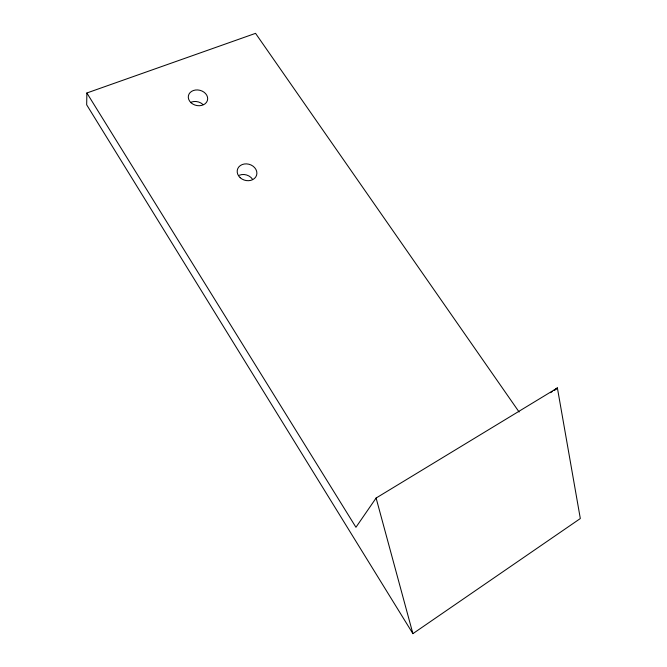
<?xml version="1.0" encoding="UTF-8"?>
<svg xmlns="http://www.w3.org/2000/svg" width="667" height="667" viewBox="0 0 667 667"><rect width="100%" height="100%" fill="white"/><g stroke="black" fill="none" stroke-linecap="round" stroke-linejoin="round"><path stroke-width="1" d="M86.868 92.988L86.677 104.811L412.898 633.65L580.323 518.542L557.395 387.961L376.105 498.032L355.945 527.28L86.868 92.988L255.544 33.35L519.109 412.006M555.069 390.012L557.395 387.961L553.977 390.32M550.567 392.688L552.276 391.504M376.105 498.032L412.898 633.65M191.354 102.109A9.638 7.712 13.2 0 1 202.826 104.377M239.295 175.254A9.822 8.187 16.4 0 1 252.543 179.281M191.095 102.785A9.797 7.787 13.4 0 0 207.337 100.7A9.797 7.787 13.4 0 0 195.506 90.02A9.797 7.787 13.4 0 0 191.095 102.785M240.187 177.714A9.988 8.271 16.6 0 0 256.603 175.163A9.988 8.271 16.6 0 0 244.314 163.999A9.988 8.271 16.6 0 0 240.187 177.714"/></g></svg>
